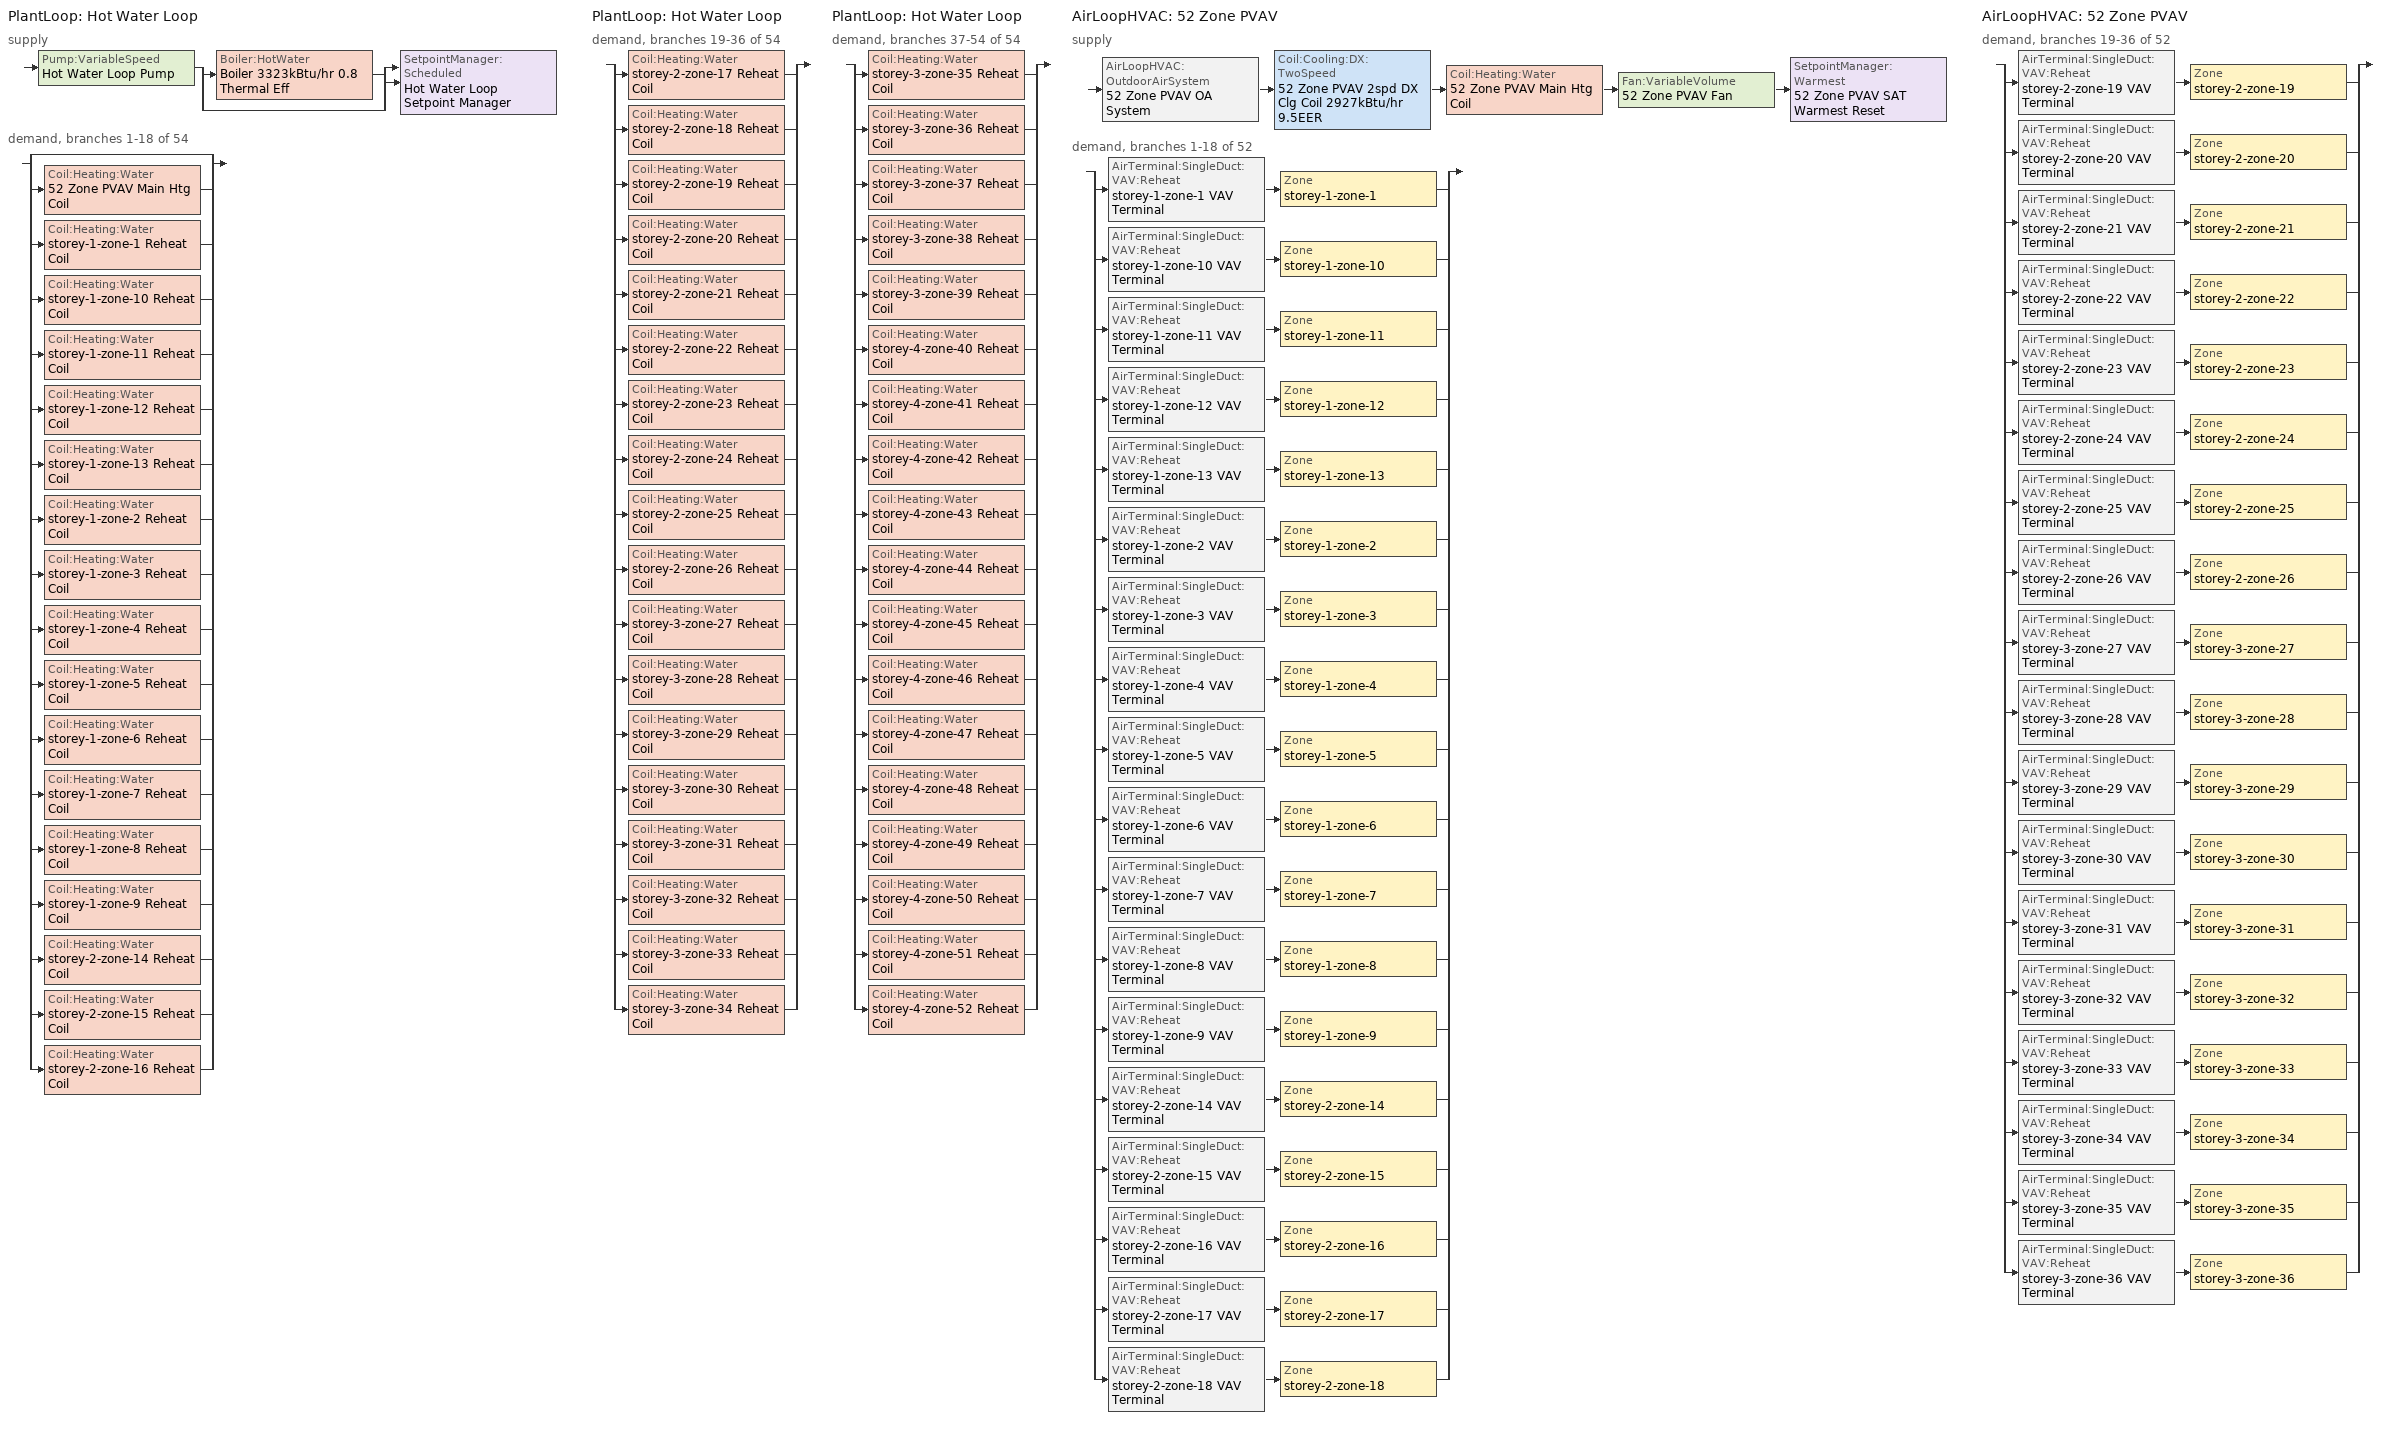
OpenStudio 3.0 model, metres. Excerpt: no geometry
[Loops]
PlantLoop 'Hot Water Loop'
 supply: Pump:VariableSpeed 'Hot Water Loop Pump' > split
  | Boiler:HotWater 'Boiler 3323kBtu/hr 0.8 Thermal Eff'
  | bypass
  join > SetpointManager:Scheduled 'Hot Water Loop Setpoint Manager'
 demand, branches 1-18 of 54: split
  | bypass
  | Coil:Heating:Water '52 Zone PVAV Main Htg Coil'
  | Coil:Heating:Water 'storey-1-zone-1 Reheat Coil'
  | Coil:Heating:Water 'storey-1-zone-10 Reheat Coil'
  | Coil:Heating:Water 'storey-1-zone-11 Reheat Coil'
  | Coil:Heating:Water 'storey-1-zone-12 Reheat Coil'
  | Coil:Heating:Water 'storey-1-zone-13 Reheat Coil'
  | Coil:Heating:Water 'storey-1-zone-2 Reheat Coil'
  | Coil:Heating:Water 'storey-1-zone-3 Reheat Coil'
  | Coil:Heating:Water 'storey-1-zone-4 Reheat Coil'
  | Coil:Heating:Water 'storey-1-zone-5 Reheat Coil'
  | Coil:Heating:Water 'storey-1-zone-6 Reheat Coil'
  | Coil:Heating:Water 'storey-1-zone-7 Reheat Coil'
  | Coil:Heating:Water 'storey-1-zone-8 Reheat Coil'
  | Coil:Heating:Water 'storey-1-zone-9 Reheat Coil'
  | Coil:Heating:Water 'storey-2-zone-14 Reheat Coil'
  | Coil:Heating:Water 'storey-2-zone-15 Reheat Coil'
  | Coil:Heating:Water 'storey-2-zone-16 Reheat Coil'
PlantLoop 'Hot Water Loop'
 demand, branches 19-36 of 54: split
  | Coil:Heating:Water 'storey-2-zone-17 Reheat Coil'
  | Coil:Heating:Water 'storey-2-zone-18 Reheat Coil'
  | Coil:Heating:Water 'storey-2-zone-19 Reheat Coil'
  | Coil:Heating:Water 'storey-2-zone-20 Reheat Coil'
  | Coil:Heating:Water 'storey-2-zone-21 Reheat Coil'
  | Coil:Heating:Water 'storey-2-zone-22 Reheat Coil'
  | Coil:Heating:Water 'storey-2-zone-23 Reheat Coil'
  | Coil:Heating:Water 'storey-2-zone-24 Reheat Coil'
  | Coil:Heating:Water 'storey-2-zone-25 Reheat Coil'
  | Coil:Heating:Water 'storey-2-zone-26 Reheat Coil'
  | Coil:Heating:Water 'storey-3-zone-27 Reheat Coil'
  | Coil:Heating:Water 'storey-3-zone-28 Reheat Coil'
  | Coil:Heating:Water 'storey-3-zone-29 Reheat Coil'
  | Coil:Heating:Water 'storey-3-zone-30 Reheat Coil'
  | Coil:Heating:Water 'storey-3-zone-31 Reheat Coil'
  | Coil:Heating:Water 'storey-3-zone-32 Reheat Coil'
  | Coil:Heating:Water 'storey-3-zone-33 Reheat Coil'
  | Coil:Heating:Water 'storey-3-zone-34 Reheat Coil'
PlantLoop 'Hot Water Loop'
 demand, branches 37-54 of 54: split
  | Coil:Heating:Water 'storey-3-zone-35 Reheat Coil'
  | Coil:Heating:Water 'storey-3-zone-36 Reheat Coil'
  | Coil:Heating:Water 'storey-3-zone-37 Reheat Coil'
  | Coil:Heating:Water 'storey-3-zone-38 Reheat Coil'
  | Coil:Heating:Water 'storey-3-zone-39 Reheat Coil'
  | Coil:Heating:Water 'storey-4-zone-40 Reheat Coil'
  | Coil:Heating:Water 'storey-4-zone-41 Reheat Coil'
  | Coil:Heating:Water 'storey-4-zone-42 Reheat Coil'
  | Coil:Heating:Water 'storey-4-zone-43 Reheat Coil'
  | Coil:Heating:Water 'storey-4-zone-44 Reheat Coil'
  | Coil:Heating:Water 'storey-4-zone-45 Reheat Coil'
  | Coil:Heating:Water 'storey-4-zone-46 Reheat Coil'
  | Coil:Heating:Water 'storey-4-zone-47 Reheat Coil'
  | Coil:Heating:Water 'storey-4-zone-48 Reheat Coil'
  | Coil:Heating:Water 'storey-4-zone-49 Reheat Coil'
  | Coil:Heating:Water 'storey-4-zone-50 Reheat Coil'
  | Coil:Heating:Water 'storey-4-zone-51 Reheat Coil'
  | Coil:Heating:Water 'storey-4-zone-52 Reheat Coil'
AirLoopHVAC '52 Zone PVAV'
 supply: AirLoopHVAC:OutdoorAirSystem '52 Zone PVAV OA System' > Coil:Cooling:DX:TwoSpeed '52 Zone PVAV 2spd DX Clg Coil 2927kBtu/hr 9.5EER' > Coil:Heating:Water '52 Zone PVAV Main Htg Coil' > Fan:VariableVolume '52 Zone PVAV Fan' > SetpointManager:Warmest '52 Zone PVAV SAT Warmest Reset'
 demand, branches 1-18 of 52: split
  | AirTerminal:SingleDuct:VAV:Reheat 'storey-1-zone-1 VAV Terminal' > Zone 'storey-1-zone-1'
  | AirTerminal:SingleDuct:VAV:Reheat 'storey-1-zone-10 VAV Terminal' > Zone 'storey-1-zone-10'
  | AirTerminal:SingleDuct:VAV:Reheat 'storey-1-zone-11 VAV Terminal' > Zone 'storey-1-zone-11'
  | AirTerminal:SingleDuct:VAV:Reheat 'storey-1-zone-12 VAV Terminal' > Zone 'storey-1-zone-12'
  | AirTerminal:SingleDuct:VAV:Reheat 'storey-1-zone-13 VAV Terminal' > Zone 'storey-1-zone-13'
  | AirTerminal:SingleDuct:VAV:Reheat 'storey-1-zone-2 VAV Terminal' > Zone 'storey-1-zone-2'
  | AirTerminal:SingleDuct:VAV:Reheat 'storey-1-zone-3 VAV Terminal' > Zone 'storey-1-zone-3'
  | AirTerminal:SingleDuct:VAV:Reheat 'storey-1-zone-4 VAV Terminal' > Zone 'storey-1-zone-4'
  | AirTerminal:SingleDuct:VAV:Reheat 'storey-1-zone-5 VAV Terminal' > Zone 'storey-1-zone-5'
  | AirTerminal:SingleDuct:VAV:Reheat 'storey-1-zone-6 VAV Terminal' > Zone 'storey-1-zone-6'
  | AirTerminal:SingleDuct:VAV:Reheat 'storey-1-zone-7 VAV Terminal' > Zone 'storey-1-zone-7'
  | AirTerminal:SingleDuct:VAV:Reheat 'storey-1-zone-8 VAV Terminal' > Zone 'storey-1-zone-8'
  | AirTerminal:SingleDuct:VAV:Reheat 'storey-1-zone-9 VAV Terminal' > Zone 'storey-1-zone-9'
  | AirTerminal:SingleDuct:VAV:Reheat 'storey-2-zone-14 VAV Terminal' > Zone 'storey-2-zone-14'
  | AirTerminal:SingleDuct:VAV:Reheat 'storey-2-zone-15 VAV Terminal' > Zone 'storey-2-zone-15'
  | AirTerminal:SingleDuct:VAV:Reheat 'storey-2-zone-16 VAV Terminal' > Zone 'storey-2-zone-16'
  | AirTerminal:SingleDuct:VAV:Reheat 'storey-2-zone-17 VAV Terminal' > Zone 'storey-2-zone-17'
  | AirTerminal:SingleDuct:VAV:Reheat 'storey-2-zone-18 VAV Terminal' > Zone 'storey-2-zone-18'
AirLoopHVAC '52 Zone PVAV'
 demand, branches 19-36 of 52: split
  | AirTerminal:SingleDuct:VAV:Reheat 'storey-2-zone-19 VAV Terminal' > Zone 'storey-2-zone-19'
  | AirTerminal:SingleDuct:VAV:Reheat 'storey-2-zone-20 VAV Terminal' > Zone 'storey-2-zone-20'
  | AirTerminal:SingleDuct:VAV:Reheat 'storey-2-zone-21 VAV Terminal' > Zone 'storey-2-zone-21'
  | AirTerminal:SingleDuct:VAV:Reheat 'storey-2-zone-22 VAV Terminal' > Zone 'storey-2-zone-22'
  | AirTerminal:SingleDuct:VAV:Reheat 'storey-2-zone-23 VAV Terminal' > Zone 'storey-2-zone-23'
  | AirTerminal:SingleDuct:VAV:Reheat 'storey-2-zone-24 VAV Terminal' > Zone 'storey-2-zone-24'
  | AirTerminal:SingleDuct:VAV:Reheat 'storey-2-zone-25 VAV Terminal' > Zone 'storey-2-zone-25'
  | AirTerminal:SingleDuct:VAV:Reheat 'storey-2-zone-26 VAV Terminal' > Zone 'storey-2-zone-26'
  | AirTerminal:SingleDuct:VAV:Reheat 'storey-3-zone-27 VAV Terminal' > Zone 'storey-3-zone-27'
  | AirTerminal:SingleDuct:VAV:Reheat 'storey-3-zone-28 VAV Terminal' > Zone 'storey-3-zone-28'
  | AirTerminal:SingleDuct:VAV:Reheat 'storey-3-zone-29 VAV Terminal' > Zone 'storey-3-zone-29'
  | AirTerminal:SingleDuct:VAV:Reheat 'storey-3-zone-30 VAV Terminal' > Zone 'storey-3-zone-30'
  | AirTerminal:SingleDuct:VAV:Reheat 'storey-3-zone-31 VAV Terminal' > Zone 'storey-3-zone-31'
  | AirTerminal:SingleDuct:VAV:Reheat 'storey-3-zone-32 VAV Terminal' > Zone 'storey-3-zone-32'
  | AirTerminal:SingleDuct:VAV:Reheat 'storey-3-zone-33 VAV Terminal' > Zone 'storey-3-zone-33'
  | AirTerminal:SingleDuct:VAV:Reheat 'storey-3-zone-34 VAV Terminal' > Zone 'storey-3-zone-34'
  | AirTerminal:SingleDuct:VAV:Reheat 'storey-3-zone-35 VAV Terminal' > Zone 'storey-3-zone-35'
  | AirTerminal:SingleDuct:VAV:Reheat 'storey-3-zone-36 VAV Terminal' > Zone 'storey-3-zone-36'
[Sizing:Zone] Zone Cooling Design Supply Air Temperature Input Method=SupplyAirTemperature; Zone Cooling Design Supply Air Temperature {C}=12.7778; Zone Cooling Design Supply Air Temperature Difference {deltaC}=11.11; Zone Heating Design Supply Air Temperature Input Method=SupplyAirTemperature; Zone Heating Design Supply Air Temperature {C}=50; Zone Heating Design Supply Air Temperature Difference {deltaC}=11.11; Zone Cooling Design Supply Air Humidity Ratio {kg-H2O/kg-air}=0.0085; Zone Heating Design Supply Air Humidity Ratio {kg-H2O/kg-air}=0.008; Cooling Design Air Flow Method=DesignDay; Heating Design Air Flow Method=DesignDay; Account for Dedicated Outdoor Air System=No; Dedicated Outdoor Air System Control Strategy=NeutralSupplyAir; Dedicated Outdoor Air Low Setpoint Temperature for Design {C}=autosize; Dedicated Outdoor Air High Setpoint Temperature for Design {C}=autosize
storey-1-zone-1; storey-1-zone-2; storey-1-zone-3; storey-1-zone-4; storey-1-zone-5; storey-1-zone-6; storey-1-zone-7; storey-1-zone-8; storey-1-zone-9; storey-1-zone-10; storey-1-zone-11; storey-1-zone-12; storey-1-zone-13; storey-2-zone-14; storey-2-zone-15; storey-2-zone-16; storey-2-zone-17; storey-2-zone-18; storey-2-zone-19; storey-2-zone-20; storey-2-zone-21; storey-2-zone-22; storey-2-zone-23; storey-2-zone-24; storey-2-zone-25; storey-2-zone-26; storey-3-zone-27; storey-3-zone-28; storey-3-zone-29; storey-3-zone-30; storey-3-zone-31; storey-3-zone-32; storey-3-zone-33; storey-3-zone-34; storey-3-zone-35; storey-3-zone-36
[Zone equipment]
storey-1-zone-1: storey-1-zone-1 VAV Terminal
storey-1-zone-2: storey-1-zone-2 VAV Terminal
storey-1-zone-3: storey-1-zone-3 VAV Terminal
storey-1-zone-4: storey-1-zone-4 VAV Terminal
storey-1-zone-5: storey-1-zone-5 VAV Terminal
storey-1-zone-6: storey-1-zone-6 VAV Terminal
storey-1-zone-7: storey-1-zone-7 VAV Terminal
storey-1-zone-8: storey-1-zone-8 VAV Terminal
storey-1-zone-9: storey-1-zone-9 VAV Terminal
storey-1-zone-10: storey-1-zone-10 VAV Terminal
storey-1-zone-11: storey-1-zone-11 VAV Terminal
storey-1-zone-12: storey-1-zone-12 VAV Terminal
storey-1-zone-13: storey-1-zone-13 VAV Terminal
storey-2-zone-14: storey-2-zone-14 VAV Terminal
storey-2-zone-15: storey-2-zone-15 VAV Terminal
storey-2-zone-16: storey-2-zone-16 VAV Terminal
storey-2-zone-17: storey-2-zone-17 VAV Terminal
storey-2-zone-18: storey-2-zone-18 VAV Terminal
storey-2-zone-19: storey-2-zone-19 VAV Terminal
storey-2-zone-20: storey-2-zone-20 VAV Terminal
storey-2-zone-21: storey-2-zone-21 VAV Terminal
storey-2-zone-22: storey-2-zone-22 VAV Terminal
storey-2-zone-23: storey-2-zone-23 VAV Terminal
storey-2-zone-24: storey-2-zone-24 VAV Terminal
storey-2-zone-25: storey-2-zone-25 VAV Terminal
storey-2-zone-26: storey-2-zone-26 VAV Terminal
storey-3-zone-27: storey-3-zone-27 VAV Terminal
storey-3-zone-28: storey-3-zone-28 VAV Terminal
storey-3-zone-29: storey-3-zone-29 VAV Terminal
storey-3-zone-30: storey-3-zone-30 VAV Terminal
storey-3-zone-31: storey-3-zone-31 VAV Terminal
storey-3-zone-32: storey-3-zone-32 VAV Terminal
storey-3-zone-33: storey-3-zone-33 VAV Terminal
storey-3-zone-34: storey-3-zone-34 VAV Terminal
storey-3-zone-35: storey-3-zone-35 VAV Terminal
storey-3-zone-36: storey-3-zone-36 VAV Terminal
[PlantLoop]
Hot Water Loop: Fluid Type=Water; Glycol Concentration=0; Minimum Loop Temperature {C}=10; Plant Loop Volume {m3}=Autocalculate; Load Distribution Scheme=Optimal
[Sizing:Plant]
Hot Water Loop: Loop Type=Heating; Design Loop Exit Temperature {C}=82.2222; Loop Design Temperature Difference {deltaC}=11.1111; Sizing Option=NonCoincident; Zone Timesteps in Averaging Window=1; Coincident Sizing Factor Mode=None
[SetpointManager:Scheduled]
Hot Water Loop Setpoint Manager: Control Variable=Temperature; Schedule=Hot Water Loop Temp - 180F; Setpoint Node or NodeList=Hot Water Loop Supply Outlet Node
[Pump:VariableSpeed]
Hot Water Loop Pump: Rated Pump Head {Pa}=179344; Motor Efficiency=0.917; Pump Control Type=Intermittent; Skin Loss Radiative Fraction=0.5; Design Power Sizing Method=PowerPerFlowPerPressure; Design Electric Power per Unit Flow Rate {W/(m3/s)}=348701.1; Design Shaft Power per Unit Flow Rate per Unit Head {W-s/m3-Pa}=1.28205; Design Minimum Flow Rate Fraction=0
[Boiler:HotWater]
Boiler 3323kBtu/hr 0.8 Thermal Eff: Fuel Type=NaturalGas; Nominal Thermal Efficiency=0.8; Efficiency Curve Temperature Evaluation Variable=LeavingBoiler; Normalized Boiler Efficiency Curve=Boiler with No Minimum Turndown; Minimum Part Load Ratio=0; Maximum Part Load Ratio=1.2; Optimum Part Load Ratio=1; Water Outlet Upper Temperature Limit {C}=95; Boiler Flow Mode=LeavingSetpointModulated; Parasitic Electric Load {W}=0; Sizing Factor=1
[AirLoopHVAC]
52 Zone PVAV: Availability Schedule=52 Zone PVAV Occ Sch; Design Supply Air Flow Rate {m3/s}=AutoSize
[Sizing:System]
52 Zone PVAV: Type of Load to Size On=Sensible; Design Outdoor Air Flow Rate {m3/s}=Autosize; Central Heating Maximum System Air Flow Ratio=0.3; Preheat Design Temperature {C}=7.22222; Preheat Design Humidity Ratio {kg-H2O/kg-Air}=0.008; Precool Design Temperature {C}=12.7778; Precool Design Humidity Ratio {kg-H2O/kg-Air}=0.008; Central Cooling Design Supply Air Temperature {C}=12.7778; Central Heating Design Supply Air Temperature {C}=12.7778; Sizing Option=Coincident; 100% Outdoor Air in Cooling=No; 100% Outdoor Air in Heating=No; Central Cooling Design Supply Air Humidity Ratio {kg-H2O/kg-Air}=0.0085; Central Heating Design Supply Air Humidity Ratio {kg-H2O/kg-Air}=0.008; Cooling Design Air Flow Method=DesignDay; Cooling Design Air Flow Rate {m3/s}=0; Heating Design Air Flow Method=DesignDay; Heating Design Air Flow Rate {m3/s}=0; System Outdoor Air Method=ZoneSum; Zone Maximum Outdoor Air Fraction=1; Cooling Supply Air Flow Rate Per Floor Area {m3/s-m2}=0.00996765; Cooling Fraction of Autosized Cooling Supply Air Flow Rate=1; Cooling Supply Air Flow Rate Per Unit Cooling Capacity {m3/s-W}=3.94755e-05; Heating Supply Air Flow Rate Per Floor Area {m3/s-m2}=0.00996765; Heating Fraction of Autosized Heating Supply Air Flow Rate=1; Heating Fraction of Autosized Cooling Supply Air Flow Rate=1; Heating Supply Air Flow Rate Per Unit Heating Capacity {m3/s-W}=3.15882e-05; Cooling Design Capacity Method=CoolingDesignCapacity; Cooling Design Capacity {W}=autosize; Cooling Design Capacity Per Floor Area {W/m2}=234.7; Fraction of Autosized Cooling Design Capacity=1; Heating Design Capacity Method=HeatingDesignCapacity; Heating Design Capacity {W}=autosize; Heating Design Capacity Per Floor Area {W/m2}=157; Fraction of Autosized Heating Design Capacity=1; Central Cooling Capacity Control Method=OnOff
[Fan:VariableVolume]
52 Zone PVAV Fan: Availability Schedule=Always On Discrete; Fan Total Efficiency=0.6227; Pressure Rise {Pa}=1389.92; Maximum Flow Rate {m3/s}=Autosize; Fan Power Minimum Flow Rate Input Method=Fraction; Fan Power Minimum Flow Fraction=0.25; Fan Power Minimum Air Flow Rate {m3/s}=0; Motor Efficiency=0.958; Motor In Airstream Fraction=1; Fan Power Coefficient 1=0.04076; Fan Power Coefficient 2=0.0881; Fan Power Coefficient 3=-0.0729; Fan Power Coefficient 4=0.9437; Fan Power Coefficient 5=0
[Coil:Heating:Water] Availability Schedule=Always On Discrete; Rated Inlet Water Temperature {C}=82.2222; Rated Outlet Water Temperature {C}=71.1111
Name | Rated Inlet Air Temperature {C} | Rated Outlet Air Temperature {C}
52 Zone PVAV Main Htg Coil | 7.22222 | 12.7778
storey-1-zone-1 Reheat Coil; storey-1-zone-10 Reheat Coil; storey-1-zone-11 Reheat Coil; storey-1-zone-12 Reheat Coil; storey-1-zone-13 Reheat Coil; storey-1-zone-2 Reheat Coil; storey-1-zone-3 Reheat Coil; storey-1-zone-4 Reheat Coil; storey-1-zone-5 Reheat Coil; storey-1-zone-6 Reheat Coil; storey-1-zone-7 Reheat Coil; storey-1-zone-8 Reheat Coil; storey-1-zone-9 Reheat Coil; storey-2-zone-14 Reheat Coil; storey-2-zone-15 Reheat Coil; storey-2-zone-16 Reheat Coil; storey-2-zone-17 Reheat Coil; storey-2-zone-18 Reheat Coil; storey-2-zone-19 Reheat Coil; storey-2-zone-20 Reheat Coil; storey-2-zone-21 Reheat Coil; storey-2-zone-22 Reheat Coil; storey-2-zone-23 Reheat Coil; storey-2-zone-24 Reheat Coil; storey-2-zone-25 Reheat Coil; storey-2-zone-26 Reheat Coil; storey-3-zone-27 Reheat Coil; storey-3-zone-28 Reheat Coil; storey-3-zone-29 Reheat Coil; storey-3-zone-30 Reheat Coil; storey-3-zone-31 Reheat Coil; storey-3-zone-32 Reheat Coil; storey-3-zone-33 Reheat Coil; storey-3-zone-34 Reheat Coil; storey-3-zone-35 Reheat Coil; storey-3-zone-36 Reheat Coil; storey-3-zone-37 Reheat Coil; storey-3-zone-38 Reheat Coil; storey-3-zone-39 Reheat Coil; storey-4-zone-40 Reheat Coil; storey-4-zone-41 Reheat Coil; storey-4-zone-42 Reheat Coil; storey-4-zone-43 Reheat Coil; storey-4-zone-44 Reheat Coil; storey-4-zone-45 Reheat Coil; storey-4-zone-46 Reheat Coil; storey-4-zone-47 Reheat Coil; storey-4-zone-48 Reheat Coil; storey-4-zone-49 Reheat Coil; storey-4-zone-50 Reheat Coil; storey-4-zone-51 Reheat Coil; storey-4-zone-52 Reheat Coil | 12.7778 | 50
[Controller:WaterCoil] Action=Normal; Controller Convergence Tolerance {deltaC}=0.0001; Minimum Actuated Flow {m3/s}=0
Name | Water Coil
52 Zone PVAV Main Htg Coil Controller | 52 Zone PVAV Main Htg Coil
storey-1-zone-1 Reheat Coil Controller | storey-1-zone-1 Reheat Coil
storey-1-zone-10 Reheat Coil Controller | storey-1-zone-10 Reheat Coil
storey-1-zone-11 Reheat Coil Controller | storey-1-zone-11 Reheat Coil
storey-1-zone-12 Reheat Coil Controller | storey-1-zone-12 Reheat Coil
storey-1-zone-13 Reheat Coil Controller | storey-1-zone-13 Reheat Coil
storey-1-zone-2 Reheat Coil Controller | storey-1-zone-2 Reheat Coil
storey-1-zone-3 Reheat Coil Controller | storey-1-zone-3 Reheat Coil
storey-1-zone-4 Reheat Coil Controller | storey-1-zone-4 Reheat Coil
storey-1-zone-5 Reheat Coil Controller | storey-1-zone-5 Reheat Coil
storey-1-zone-6 Reheat Coil Controller | storey-1-zone-6 Reheat Coil
storey-1-zone-7 Reheat Coil Controller | storey-1-zone-7 Reheat Coil
storey-1-zone-8 Reheat Coil Controller | storey-1-zone-8 Reheat Coil
storey-1-zone-9 Reheat Coil Controller | storey-1-zone-9 Reheat Coil
storey-2-zone-14 Reheat Coil Controller | storey-2-zone-14 Reheat Coil
storey-2-zone-15 Reheat Coil Controller | storey-2-zone-15 Reheat Coil
storey-2-zone-16 Reheat Coil Controller | storey-2-zone-16 Reheat Coil
storey-2-zone-17 Reheat Coil Controller | storey-2-zone-17 Reheat Coil
storey-2-zone-18 Reheat Coil Controller | storey-2-zone-18 Reheat Coil
storey-2-zone-19 Reheat Coil Controller | storey-2-zone-19 Reheat Coil
storey-2-zone-20 Reheat Coil Controller | storey-2-zone-20 Reheat Coil
storey-2-zone-21 Reheat Coil Controller | storey-2-zone-21 Reheat Coil
storey-2-zone-22 Reheat Coil Controller | storey-2-zone-22 Reheat Coil
storey-2-zone-23 Reheat Coil Controller | storey-2-zone-23 Reheat Coil
storey-2-zone-24 Reheat Coil Controller | storey-2-zone-24 Reheat Coil
storey-2-zone-25 Reheat Coil Controller | storey-2-zone-25 Reheat Coil
storey-2-zone-26 Reheat Coil Controller | storey-2-zone-26 Reheat Coil
storey-3-zone-27 Reheat Coil Controller | storey-3-zone-27 Reheat Coil
storey-3-zone-28 Reheat Coil Controller | storey-3-zone-28 Reheat Coil
storey-3-zone-29 Reheat Coil Controller | storey-3-zone-29 Reheat Coil
storey-3-zone-30 Reheat Coil Controller | storey-3-zone-30 Reheat Coil
storey-3-zone-31 Reheat Coil Controller | storey-3-zone-31 Reheat Coil
storey-3-zone-32 Reheat Coil Controller | storey-3-zone-32 Reheat Coil
storey-3-zone-33 Reheat Coil Controller | storey-3-zone-33 Reheat Coil
storey-3-zone-34 Reheat Coil Controller | storey-3-zone-34 Reheat Coil
storey-3-zone-35 Reheat Coil Controller | storey-3-zone-35 Reheat Coil
storey-3-zone-36 Reheat Coil Controller | storey-3-zone-36 Reheat Coil
storey-3-zone-37 Reheat Coil Controller | storey-3-zone-37 Reheat Coil
storey-3-zone-38 Reheat Coil Controller | storey-3-zone-38 Reheat Coil
storey-3-zone-39 Reheat Coil Controller | storey-3-zone-39 Reheat Coil
storey-4-zone-40 Reheat Coil Controller | storey-4-zone-40 Reheat Coil
storey-4-zone-41 Reheat Coil Controller | storey-4-zone-41 Reheat Coil
storey-4-zone-42 Reheat Coil Controller | storey-4-zone-42 Reheat Coil
storey-4-zone-43 Reheat Coil Controller | storey-4-zone-43 Reheat Coil
storey-4-zone-44 Reheat Coil Controller | storey-4-zone-44 Reheat Coil
storey-4-zone-45 Reheat Coil Controller | storey-4-zone-45 Reheat Coil
storey-4-zone-46 Reheat Coil Controller | storey-4-zone-46 Reheat Coil
storey-4-zone-47 Reheat Coil Controller | storey-4-zone-47 Reheat Coil
storey-4-zone-48 Reheat Coil Controller | storey-4-zone-48 Reheat Coil
storey-4-zone-49 Reheat Coil Controller | storey-4-zone-49 Reheat Coil
storey-4-zone-50 Reheat Coil Controller | storey-4-zone-50 Reheat Coil
storey-4-zone-51 Reheat Coil Controller | storey-4-zone-51 Reheat Coil
storey-4-zone-52 Reheat Coil Controller | storey-4-zone-52 Reheat Coil
[Coil:Cooling:DX:TwoSpeed]
52 Zone PVAV 2spd DX Clg Coil 2927kBtu/hr 9.5EER: Availability Schedule=Always On Discrete; Rated High Speed Total Cooling Capacity {W}=Autosize; Rated High Speed Sensible Heat Ratio=Autosize; Rated High Speed COP {W/W}=3.2994; Rated High Speed Air Flow Rate {m3/s}=Autosize; Unit Internal Static Air Pressure {Pa}=773.3; Total Cooling Capacity Function of Temperature Curve=PSZ-AC_CoolCLennoxStandard10Ton_TGA120S2B_CapFT; Total Cooling Capacity Function of Flow Fraction Curve=AHU-1_CoolCStandard10Ton_CapFF; Energy Input Ratio Function of Temperature Curve=PSZ-AC_CoolCStandard10Ton_EIRFT; Energy Input Ratio Function of Flow Fraction Curve=CoolCLennoxStandard10Ton_TGA120S2B_EIRFFF; Part Load Fraction Correlation Curve=PSZ-AC_CoolCLennoxStandard10Ton_TGA120S2B_PLR; Rated Low Speed Total Cooling Capacity {W}=Autosize; Rated Low Speed Sensible Heat Ratio=0.69; Rated Low Speed COP {W/W}=3.2994; Low Speed Total Cooling Capacity Function of Temperature Curve=PSZ-AC_CoolCLennoxStandard10Ton_TGA120S2B_CapFT; Low Speed Energy Input Ratio Function of Temperature Curve=PSZ-AC_CoolCStandard10Ton_EIRFT; Condenser Type=AirCooled; Minimum Outdoor Dry-Bulb Temperature for Compressor Operation {C}=-25; High Speed Evaporative Condenser Effectiveness=0; High Speed Evaporative Condenser Air Flow Rate {m3/s}=Autosize; High Speed Evaporative Condenser Pump Rated Power Consumption {W}=Autosize; Low Speed Evaporative Condenser Effectiveness=0; Low Speed Evaporative Condenser Air Flow Rate {m3/s}=Autosize; Low Speed Evaporative Condenser Pump Rated Power Consumption {W}=Autosize; Basin Heater Capacity {W/K}=10; Basin Heater Setpoint Temperature {C}=2
[Controller:OutdoorAir]
Controller Outdoor Air 1: Minimum Outdoor Air Flow Rate {m3/s}=autosize; Maximum Outdoor Air Flow Rate {m3/s}=Autosize; Economizer Control Type=DifferentialDryBulb; Economizer Control Action Type=ModulateFlow; Lockout Type=LockoutWithHeating; Minimum Limit Type=FixedMinimum; Minimum Outdoor Air Schedule=52 Zone PVAV Occ Sch; Controller Mechanical Ventilation=52 Zone PVAV Ventilation Controller; High Humidity Control=No; Heat Recovery Bypass Control Type=BypassWhenWithinEconomizerLimits
[Controller:MechanicalVentilation]
52 Zone PVAV Ventilation Controller: Availability Schedule=Always On Discrete; System Outdoor Air Method=ZoneSum
[AirLoopHVAC:OutdoorAirSystem]
52 Zone PVAV OA System: Controller=Controller Outdoor Air 1
[AirTerminal:SingleDuct:VAV:Reheat] Availability Schedule=Always On Discrete; Maximum Air Flow Rate {m3/s}=AutoSize; Zone Minimum Air Flow Input Method=Constant; Constant Minimum Air Flow Fraction=0.2; Fixed Minimum Air Flow Rate {m3/s}=0; Maximum Hot Water or Steam Flow Rate {m3/s}=AutoSize; Minimum Hot Water or Steam Flow Rate {m3/s}=0; Convergence Tolerance=0.001; Damper Heating Action=ReverseWithLimits; Maximum Flow per Zone Floor Area During Reheat {m3/s-m2}=AutoSize; Maximum Flow Fraction During Reheat=AutoSize; Maximum Reheat Air Temperature {C}=50; Control For Outdoor Air=No
Name | Reheat Coil
storey-1-zone-1 VAV Terminal | storey-1-zone-1 Reheat Coil
storey-1-zone-10 VAV Terminal | storey-1-zone-10 Reheat Coil
storey-1-zone-11 VAV Terminal | storey-1-zone-11 Reheat Coil
storey-1-zone-12 VAV Terminal | storey-1-zone-12 Reheat Coil
storey-1-zone-13 VAV Terminal | storey-1-zone-13 Reheat Coil
storey-1-zone-2 VAV Terminal | storey-1-zone-2 Reheat Coil
storey-1-zone-3 VAV Terminal | storey-1-zone-3 Reheat Coil
storey-1-zone-4 VAV Terminal | storey-1-zone-4 Reheat Coil
storey-1-zone-5 VAV Terminal | storey-1-zone-5 Reheat Coil
storey-1-zone-6 VAV Terminal | storey-1-zone-6 Reheat Coil
storey-1-zone-7 VAV Terminal | storey-1-zone-7 Reheat Coil
storey-1-zone-8 VAV Terminal | storey-1-zone-8 Reheat Coil
storey-1-zone-9 VAV Terminal | storey-1-zone-9 Reheat Coil
storey-2-zone-14 VAV Terminal | storey-2-zone-14 Reheat Coil
storey-2-zone-15 VAV Terminal | storey-2-zone-15 Reheat Coil
storey-2-zone-16 VAV Terminal | storey-2-zone-16 Reheat Coil
storey-2-zone-17 VAV Terminal | storey-2-zone-17 Reheat Coil
storey-2-zone-18 VAV Terminal | storey-2-zone-18 Reheat Coil
storey-2-zone-19 VAV Terminal | storey-2-zone-19 Reheat Coil
storey-2-zone-20 VAV Terminal | storey-2-zone-20 Reheat Coil
storey-2-zone-21 VAV Terminal | storey-2-zone-21 Reheat Coil
storey-2-zone-22 VAV Terminal | storey-2-zone-22 Reheat Coil
storey-2-zone-23 VAV Terminal | storey-2-zone-23 Reheat Coil
storey-2-zone-24 VAV Terminal | storey-2-zone-24 Reheat Coil
storey-2-zone-25 VAV Terminal | storey-2-zone-25 Reheat Coil
storey-2-zone-26 VAV Terminal | storey-2-zone-26 Reheat Coil
storey-3-zone-27 VAV Terminal | storey-3-zone-27 Reheat Coil
storey-3-zone-28 VAV Terminal | storey-3-zone-28 Reheat Coil
storey-3-zone-29 VAV Terminal | storey-3-zone-29 Reheat Coil
storey-3-zone-30 VAV Terminal | storey-3-zone-30 Reheat Coil
storey-3-zone-31 VAV Terminal | storey-3-zone-31 Reheat Coil
storey-3-zone-32 VAV Terminal | storey-3-zone-32 Reheat Coil
storey-3-zone-33 VAV Terminal | storey-3-zone-33 Reheat Coil
storey-3-zone-34 VAV Terminal | storey-3-zone-34 Reheat Coil
storey-3-zone-35 VAV Terminal | storey-3-zone-35 Reheat Coil
storey-3-zone-36 VAV Terminal | storey-3-zone-36 Reheat Coil
[SetpointManager:Warmest]
52 Zone PVAV SAT Warmest Reset: Control Variable=Temperature; Minimum Setpoint Temperature {C}=12.7778; Maximum Setpoint Temperature {C}=15.5556; Strategy=MaximumTemperature; Setpoint Node or NodeList=52 Zone PVAV Supply Outlet Node
[Schedule:Ruleset]
Name | Default Day Schedule | Summer Design Day Schedule | Winter Design Day Schedule
Hot Water Loop Temp - 180F | Hot Water Loop Temp - 180F Default
52 Zone PVAV Occ Sch | 52 Zone PVAV Occ Sch Default | 52 Zone PVAV Occ Sch Summer Design Day | 52 Zone PVAV Occ Sch Winter Design Day
[Schedule:Day]
Hot Water Loop Temp - 180F Default: 24, 0, 82.2222
52 Zone PVAV Occ Sch Default: 6, 0, 0, 22, 0, 1, 24, 0, 0
52 Zone PVAV Occ Sch Winter Design Day; 52 Zone PVAV Occ Sch Summer Design Day: 24, 0, 1
52 Zone PVAV Occ Sch Saturday: 6, 0, 0, 17, 0, 1, 24, 0, 0
52 Zone PVAV Occ Sch Sunday: 24, 0, 0
[Schedule:Rule] Schedule Ruleset=52 Zone PVAV Occ Sch; Date Specification Type=DateRange; Start Month=1; Start Day=1; End Month=12; End Day=31
Name | Rule Order | Day Schedule | Apply Saturday | Apply Sunday
52 Zone PVAV Occ Sch Saturday Rule | 1 | 52 Zone PVAV Occ Sch Saturday | Yes
52 Zone PVAV Occ Sch Sunday Rule | 0 | 52 Zone PVAV Occ Sch Sunday |  | Yes
[Schedule:Constant]
Always On Discrete: Value=1
[Curve:Biquadratic] Minimum Value of x=17; Maximum Value of x=22; Minimum Value of y=29; Maximum Value of y=46
Name | Coefficient1 Constant | Coefficient2 x | Coefficient3 x**2 | Coefficient4 y | Coefficient5 y**2 | Coefficient6 x*y
PSZ-AC_CoolCLennoxStandard10Ton_TGA120S2B_CapFT | 0.42415 | 0.04426 | -0.00042 | 0.00333 | -8e-05 | -0.00021
PSZ-AC_CoolCStandard10Ton_EIRFT | 1.23649 | -0.02431 | 0.00057 | -0.01434 | 0.00063 | -0.00038
[Curve:Quadratic]
Name | Coefficient1 Constant | Coefficient2 x | Coefficient3 x**2 | Minimum Value of x | Maximum Value of x
AHU-1_CoolCStandard10Ton_CapFF | 0.77136 | 0.34053 | -0.11088 | 0.75918 | 1.13877
CoolCLennoxStandard10Ton_TGA120S2B_EIRFFF | 1.2055 | -0.32953 | 0.12308 | 0.75918 | 1.13877
PSZ-AC_CoolCLennoxStandard10Ton_TGA120S2B_PLR | 0.771 | 0.229 | 0 | 0 | 1
[Curve:Cubic]
Boiler with No Minimum Turndown: Coefficient1 Constant=0.7463; Coefficient2 x=1.3196; Coefficient3 x**2=-2.2154; Coefficient4 x**3=1.1674; Minimum Value of x=0; Maximum Value of x=1.3
